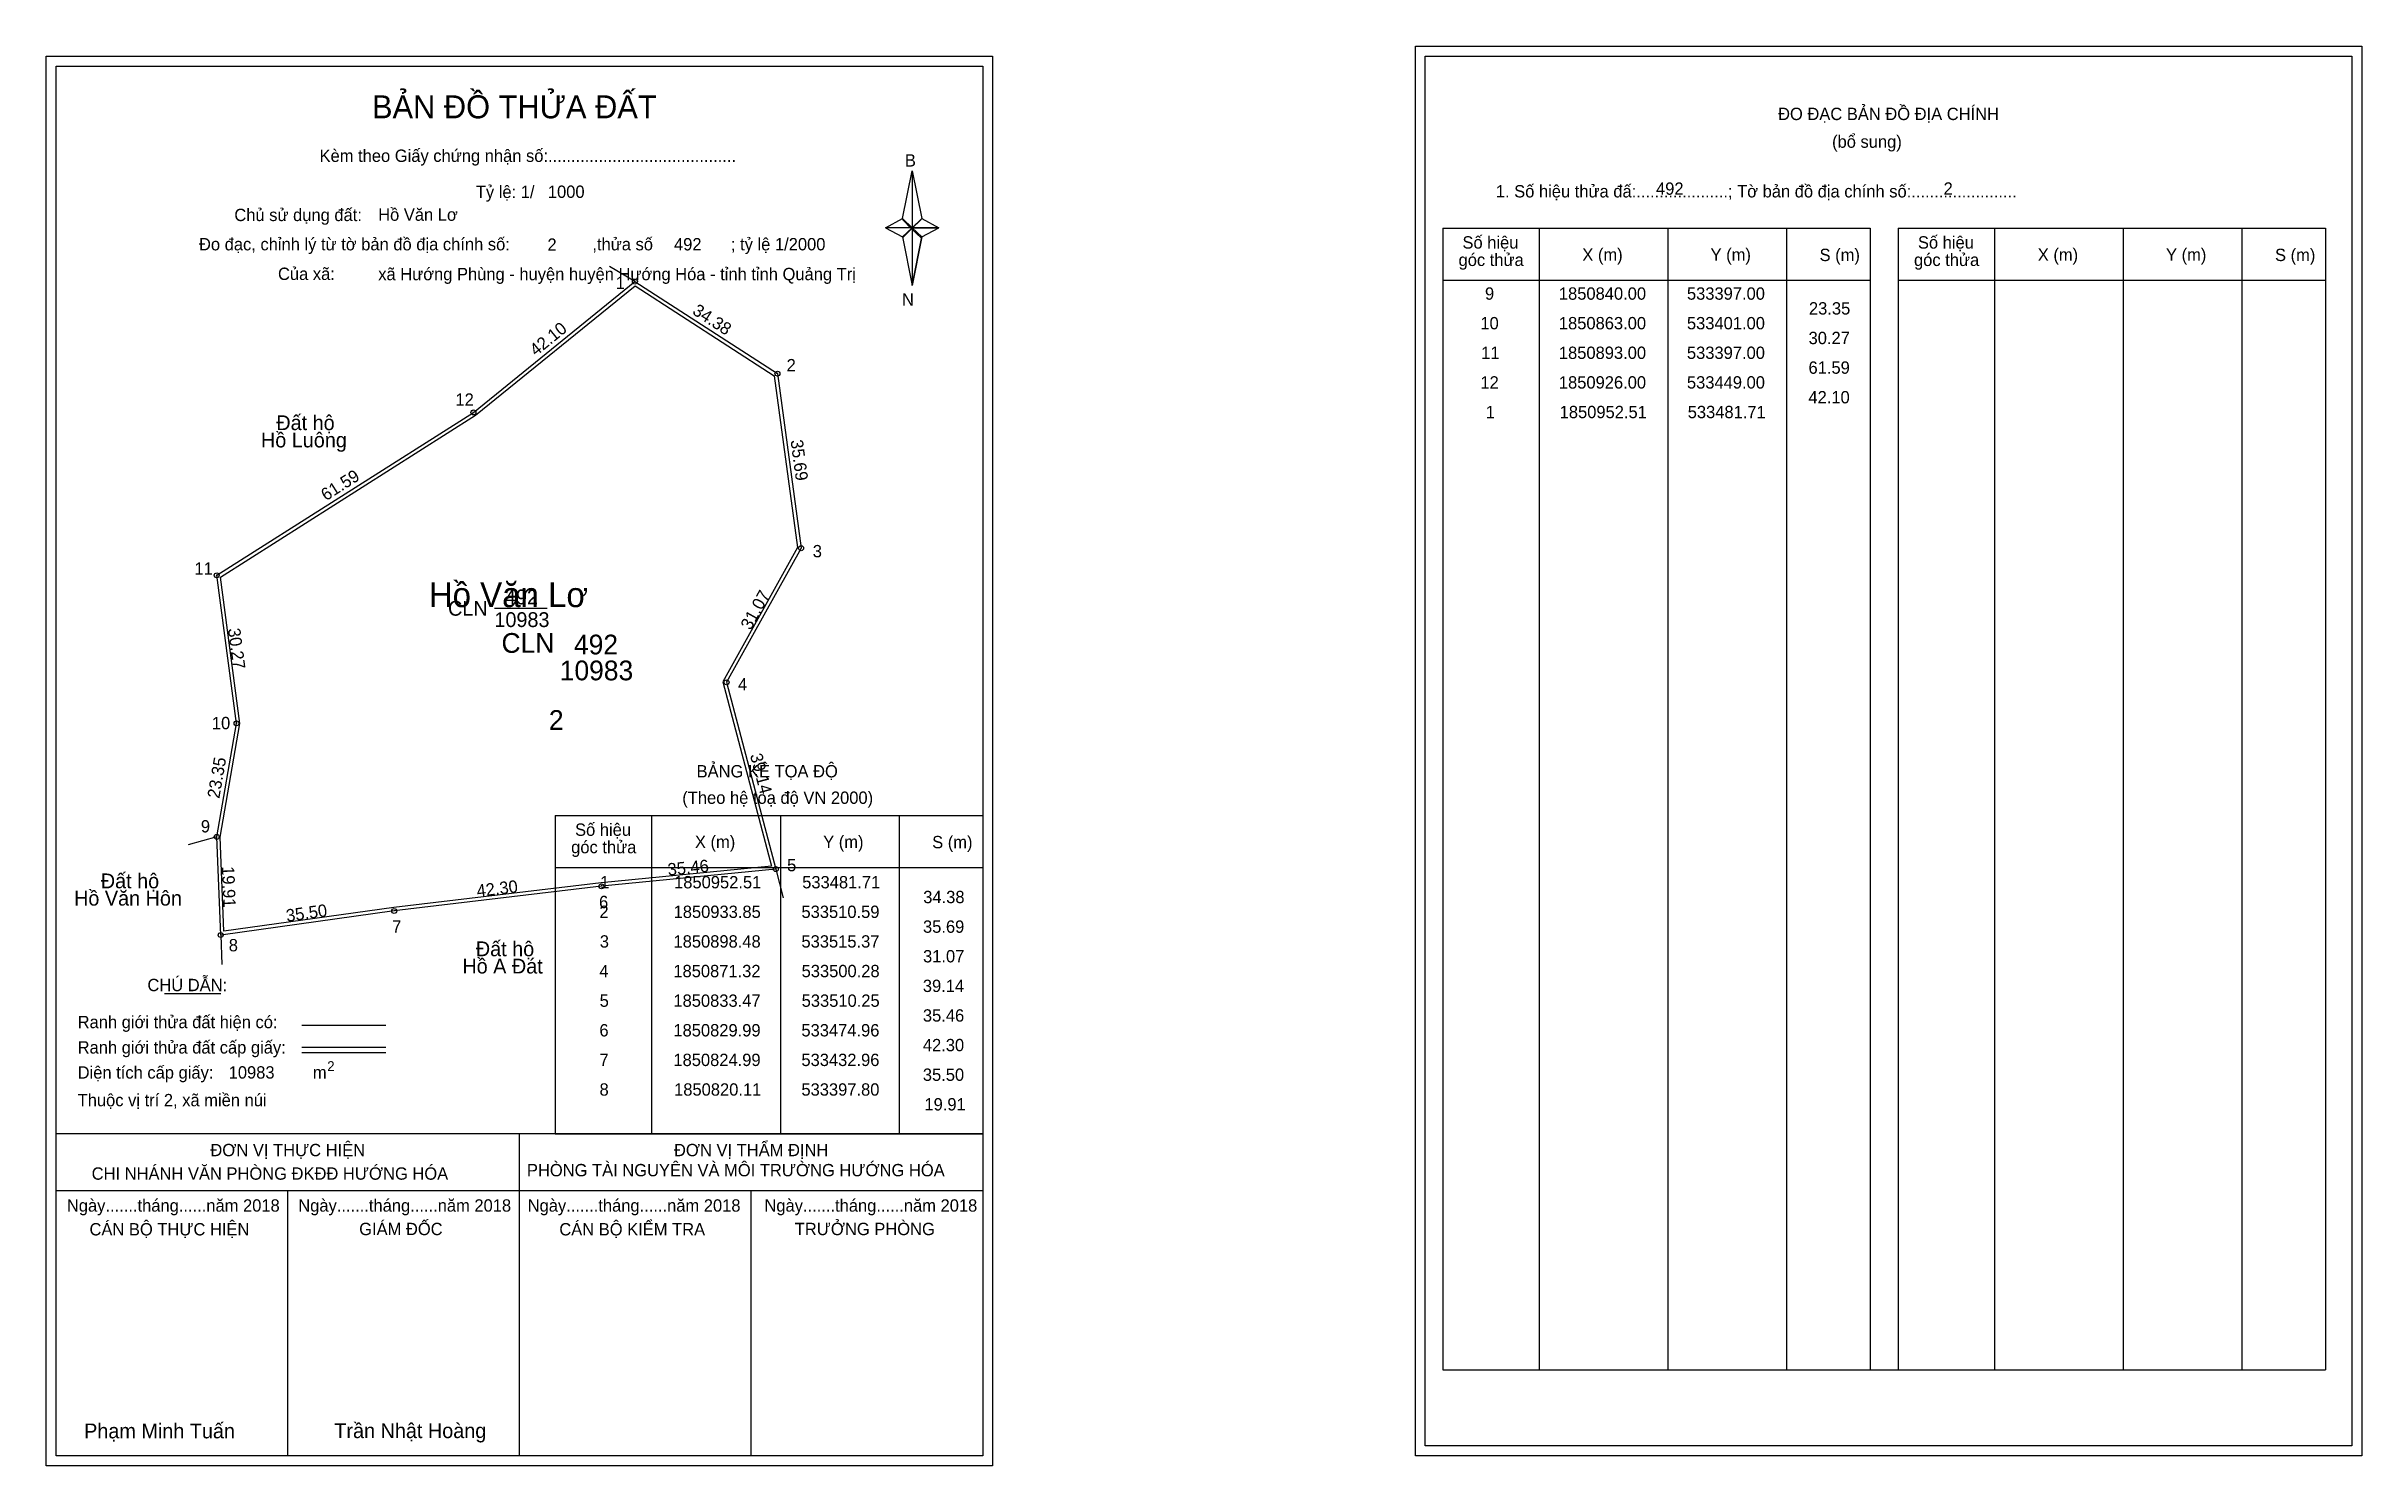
# Model space of a CAD drawing. Extents: x 533362 to 533832, y 1850713 to 1851000.
import ezdxf

# ---------------------------------------------------------------- set-up
doc = ezdxf.new("R2010")
doc.units = 0
for name, color, linetype in [('Level 1', 7, 'Continuous'), ('Level 10', 7, 'Continuous'), ('Level 11', 7, 'Continuous'), ('Level 13', 7, 'Continuous'), ('Level 2', 7, 'Continuous'), ('Level 27', 7, 'Continuous'), ('Level 3', 7, 'Continuous'), ('Level 36', 7, 'Continuous'), ('Level 4', 7, 'Continuous'), ('Level 49', 7, 'Continuous'), ('Level 5', 7, 'Continuous'), ('Level 53', 7, 'Continuous'), ('Level 55', 7, 'Continuous'), ('Level 6', 7, 'Continuous'), ('Level 63', 7, 'Continuous'), ('Level 7', 7, 'Continuous'), ('Level 9', 7, 'Continuous')]:
    doc.layers.add(name, color=color, linetype=linetype)

msp = doc.modelspace()

# ---------------------------------------------------------------- linework, layer by layer
at = {"layer": 'Level 1'}
for p, q in [((533364.48, 1850996.17), (533364.48, 1850996.17)), ((533641.8, 1850998.17), (533641.8, 1850998.17)), ((533535.9, 1850965.29), (533537.87, 1850974.93)), ((533537.87, 1850974.93), (533537.87, 1850963.41)), ((533537.87, 1850974.93), (533539.84, 1850965.29)), ((533532.46, 1850963.41), (533535.9, 1850965.29)), ((533535.9, 1850965.29), (533537.87, 1850963.41)), ((533537.72, 1850963.19), (533535.9, 1850965.07)), ((533537.87, 1850963.41), (533535.9, 1850961.57)), ((533537.72, 1850963.19), (533535.9, 1850961.35)), ((533535.9, 1850961.35), (533537.72, 1850963.19)), ((533539.69, 1850965.07), (533537.72, 1850963.19)), ((533537.72, 1850963.19), (533539.69, 1850965.07)), ((533539.69, 1850961.35), (533537.72, 1850963.19)), ((533539.84, 1850965.29), (533537.87, 1850963.41)), ((533537.87, 1850963.41), (533537.87, 1850951.71)), ((533537.87, 1850963.41), (533543.28, 1850963.41)), ((533537.87, 1850963.41), (533539.84, 1850961.57)), ((533539.84, 1850961.57), (533543.28, 1850963.41)), ((533645.34, 1850963.32), (533731.94, 1850963.32)), ((533664.93, 1850732.05), (533664.93, 1850963.32)), ((533691, 1850732.05), (533691, 1850963.32)), ((533714.97, 1850963.32), (533714.97, 1850732.05)), ((533731.94, 1850963.32), (533731.94, 1850732.05)), ((533737.59, 1850963.32), (533824.2, 1850963.32)), ((533757.18, 1850732.05), (533757.18, 1850963.32)), ((533783.26, 1850732.05), (533783.26, 1850963.32)), ((533807.23, 1850963.32), (533807.23, 1850732.05)), ((533824.2, 1850963.32), (533824.2, 1850732.05)), ((533535.9, 1850961.57), (533537.87, 1850951.71)), ((533539.84, 1850961.57), (533537.87, 1850951.71)), ((533645.34, 1850952.79), (533731.94, 1850952.79)), ((533737.59, 1850952.79), (533824.2, 1850952.79)), ((533465.58, 1850844.35), (533552.18, 1850844.35)), ((533485.17, 1850779.82), (533485.17, 1850844.35)), ((533511.24, 1850779.82), (533511.24, 1850844.35)), ((533535.21, 1850844.35), (533535.21, 1850779.82)), ((533465.58, 1850833.82), (533552.18, 1850833.82)), ((533386.4, 1850808.24), (533397.8, 1850808.24)), ((533414.26, 1850801.83), (533431.28, 1850801.83)), ((533414.26, 1850797.39), (533431.28, 1850797.39)), ((533414.26, 1850796.29), (533431.28, 1850796.29)), ((533471.31, 1850779.82), (533364.48, 1850779.82)), ((533552.18, 1850779.82), (533447.34, 1850779.82)), ((533458.33, 1850714.6), (533458.33, 1850779.82)), ((533465.58, 1850779.82), (533552.18, 1850779.82)), ((533552.18, 1850768.27), (533364.48, 1850768.27)), ((533411.4, 1850714.6), (533411.4, 1850768.27)), ((533505.25, 1850714.6), (533505.25, 1850768.27)), ((533645.34, 1850732.05), (533824.2, 1850732.05)), ((533552.18, 1850714.6), (533552.18, 1850714.6)), ((533829.5, 1850716.6), (533829.5, 1850716.6))]:
    msp.add_line(p, q, dxfattribs=at)
for points in [[(533535.9, 1850965.29), (533537.87, 1850974.93), (533537.87, 1850963.41)], [(533532.46, 1850963.41), (533535.9, 1850961.57), (533537.87, 1850963.41)], [(533537.87, 1850963.41), (533539.84, 1850965.29), (533543.28, 1850963.41)], [(533537.87, 1850963.41), (533537.87, 1850951.71), (533539.84, 1850961.57)]]:
    msp.add_lwpolyline(points, close=True, dxfattribs=at)
at = {"layer": 'Level 10'}
msp.add_line((533449, 1850926), (533481.71, 1850952.51), dxfattribs=at)
for points in [[(533397.8, 1850820.11), (533397, 1850840), (533401, 1850863), (533397, 1850893), (533449, 1850926), (533481.71, 1850952.51), (533510.59, 1850933.85), (533515.37, 1850898.48), (533500.28, 1850871.32), (533510.25, 1850833.47), (533474.96, 1850829.99), (533432.96, 1850824.99)], [(533398.47, 1850820.91), (533397.7, 1850839.95), (533401.71, 1850862.99), (533397.75, 1850892.65), (533449.41, 1850925.43), (533481.76, 1850951.65), (533509.94, 1850933.44), (533514.65, 1850898.62), (533499.53, 1850871.41), (533509.36, 1850834.09), (533474.88, 1850830.69), (533432.87, 1850825.68)]]:
    msp.add_lwpolyline(points, close=True, dxfattribs=at)
at = {"layer": 'Level 11'}
for centre in [(533481.71, 1850952.51), (533510.59, 1850933.85), (533449, 1850926), (533515.37, 1850898.48), (533397, 1850893), (533500.28, 1850871.32), (533401, 1850863), (533397, 1850840), (533474.96, 1850829.99), (533510.25, 1850833.47), (533432.96, 1850824.99), (533397.8, 1850820.11), (533397.8, 1850820.11)]:
    msp.add_circle(centre, 0.5, dxfattribs=at)
at = {"layer": 'Level 27'}
for p, q in [((533481.71, 1850952.51), (533476.56, 1850955.58)), ((533397, 1850840), (533391.22, 1850838.4)), ((533510.25, 1850833.47), (533511.75, 1850827.66)), ((533397.8, 1850820.11), (533398.03, 1850814.11))]:
    msp.add_line(p, q, dxfattribs=at)
at = {"layer": 'Level 3'}
for p, q in [((533645.34, 1850963.32), (533645.34, 1850732.05)), ((533737.59, 1850963.32), (533737.59, 1850732.05)), ((533465.58, 1850844.35), (533465.58, 1850779.82))]:
    msp.add_line(p, q, dxfattribs=at)
at = {"layer": 'Level 63'}
for points in [[(533639.81, 1851000.17), (533831.51, 1851000.17), (533831.51, 1850714.6), (533639.81, 1850714.6)], [(533362.48, 1850998.17), (533554.18, 1850998.17), (533554.18, 1850712.6), (533362.48, 1850712.6)], [(533364.48, 1850996.17), (533552.18, 1850996.17), (533552.18, 1850714.6), (533364.48, 1850714.6)], [(533641.81, 1850998.17), (533829.51, 1850998.17), (533829.51, 1850716.6), (533641.81, 1850716.6)]]:
    msp.add_lwpolyline(points, close=True, dxfattribs=at)
at = {"layer": 'Level 9'}
msp.add_line((533453.25, 1850886.31), (533463.97, 1850886.31), dxfattribs=at)

# ---------------------------------------------------------------- texts
at = {"layer": 'Level 1'}
for s, height, p in [('BẢN ĐỒ THỬA ĐẤT', 4.6657, (533428.45, 1850985.58)), ('ĐO ĐẠC BẢN ĐỒ ĐỊA CHÍNH', 2.5, (533713.28, 1850985.23)), ('(bổ sung)', 2.5, (533724.22, 1850979.61)), ('Kèm theo Giấy chứng nhận số:.........................................', 2.5, (533417.83, 1850976.75)), ('B', 2.5, (533536.41, 1850975.81)), ('1. Số hiệu thửa đấ:....................; Tờ bản đồ địa chính số:.......................', 2.5, (533656.11, 1850969.55)), ('Chủ sử dụng đất:', 2.5, (533400.57, 1850964.76)), ('Số hiệu', 2.5, (533649.35, 1850959.19)), ('Số hiệu', 2.5, (533741.61, 1850959.19)), ('Đo đạc, chỉnh lý từ tờ bản đồ địa chính số:                  ,thửa số                 ; tỷ lệ 1/2000', 2.5, (533393.41, 1850958.83)), ('góc thửa', 2.5, (533648.56, 1850955.66)), ('X (m)', 2.5, (533673.63, 1850956.71)), ('Y (m)', 2.5, (533699.61, 1850956.71)), ('S (m)', 2.5, (533721.69, 1850956.66)), ('góc thửa', 2.5, (533740.82, 1850955.66)), ('X (m)', 2.5, (533765.89, 1850956.71)), ('Y (m)', 2.5, (533791.87, 1850956.71)), ('S (m)', 2.5, (533813.95, 1850956.66)), ('Của xã:', 2.5, (533409.41, 1850952.83)), ('N', 2.5, (533535.81, 1850947.64)), ('BẢNG KÊ TỌA ĐỘ', 2.5, (533494.21, 1850852.05)), ('(Theo hệ toạ độ VN 2000)', 2.5, (533491.31, 1850846.69)), ('Số hiệu', 2.5, (533469.59, 1850840.21)), ('X (m)', 2.5, (533493.87, 1850837.74)), ('Y (m)', 2.5, (533519.85, 1850837.74)), ('S (m)', 2.5, (533541.93, 1850837.69)), ('góc thửa', 2.5, (533468.8, 1850836.68)), ('CHÚ DẪN:', 2.5, (533382.96, 1850808.74)), ('Ranh giới thửa đất hiện có:', 2.5, (533368.83, 1850801.24)), ('Ranh giới thửa đất cấp giấy:', 2.5, (533368.83, 1850796.1)), ('Diện tích cấp giấy:', 2.5, (533368.83, 1850791.02)), ('m', 2.5, (533416.48, 1850791.04)), ('2', 2, (533419.38, 1850792.55)), ('Thuộc vị trí 2, xã miền núi', 2.5, (533368.83, 1850785.42)), ('ĐƠN VỊ THỰC HIỆN', 2.5, (533395.71, 1850775.3)), ('PHÒNG TÀI NGUYÊN VÀ MÔI TRƯỜNG HƯỚNG HÓA', 2.5, (533459.84, 1850771.23)), ('ĐƠN VỊ THẨM ĐỊNH', 2.5, (533489.62, 1850775.3)), ('CHI NHÁNH VĂN PHÒNG ĐKĐĐ HƯỚNG HÓA', 2.5, (533371.67, 1850770.54)), ('Ngày.......tháng......năm 2018', 2.5, (533366.65, 1850764.07)), ('Ngày.......tháng......năm 2018', 2.5, (533413.52, 1850764.07)), ('Ngày.......tháng......năm 2018', 2.5, (533459.99, 1850764.07)), ('Ngày.......tháng......năm 2018', 2.5, (533507.95, 1850764.07)), ('CÁN BỘ THỰC HIỆN', 2.5, (533371.23, 1850759.25)), ('GIÁM ĐỐC', 2.5, (533425.86, 1850759.31)), ('CÁN BỘ KIỂM TRA', 2.5, (533466.4, 1850759.25)), ('TRƯỞNG PHÒNG', 2.5, (533514.09, 1850759.31)), ('Phạm Minh Tuấn', 3, (533370.14, 1850718.14)), ('Trần Nhật Hoàng', 3, (533420.83, 1850718.19))]:
    msp.add_text(s, height=height, dxfattribs=at).set_placement(p)
at = {"layer": 'Level 11'}
msp.add_text('Tỷ lệ: 1/', height=2.5, dxfattribs=at).set_placement((533449.49, 1850969.44))
at = {"layer": 'Level 13'}
for s, p in [('CLN', (533443.86, 1850884.81)), ('492', (533455.38, 1850887.11)), ('10983', (533453.25, 1850882.51))]:
    msp.add_text(s, height=3, dxfattribs=at).set_placement(p)
at = {"layer": 'Level 2'}
msp.add_text('Hồ Văn Lơ', height=5, dxfattribs=at).set_placement((533439.96, 1850886.55))
at = {"layer": 'Level 3'}
msp.add_text('CLN', height=4, dxfattribs=at).set_placement((533454.69, 1850877.29))
at = {"layer": 'Level 36'}
for s, p in [('Đất hộ', (533409.07, 1850922.41)), ('Hồ Luông', (533405.96, 1850918.91)), ('Đất hộ', (533373.52, 1850829.58)), ('Hồ Văn Hôn', (533368.1, 1850826.08)), ('Đất hộ', (533449.49, 1850815.82)), ('Hồ A Đát', (533446.76, 1850812.32))]:
    msp.add_text(s, height=3, dxfattribs=at).set_placement(p)
at = {"layer": 'Level 4'}
msp.add_text('492', height=4, dxfattribs=at).set_placement((533469.37, 1850876.97))
at = {"layer": 'Level 49'}
for s, rotation, p in [('34.38', 327.1326, (533493.18, 1850946.05)), ('42.10', 39.0232, (533461.67, 1850937.3)), ('35.69', 277.6965, (533513.23, 1850920.31)), ('61.59', 32.3998, (533419.13, 1850907.99)), ('31.07', 60.9436, (533505.15, 1850881.73)), ('30.27', 277.5946, (533399.25, 1850882.14)), ('23.35', 80.1342, (533397.52, 1850847.66)), ('39.14', 284.757, (533505, 1850856.56)), ('35.46', 5.6318, (533488.46, 1850832.13)), ('19.91', 272.3033, (533398.04, 1850834.01)), ('42.30', 6.789, (533449.8, 1850827.8)), ('35.50', 7.9018, (533411.22, 1850822.78))]:
    msp.add_text(s, height=2.5, rotation=rotation, dxfattribs=at).set_placement(p)
at = {"layer": 'Level 5'}
msp.add_text('10983', height=4, dxfattribs=at).set_placement((533466.49, 1850871.72))
at = {"layer": 'Level 53'}
for s, p in [('9', (533653.91, 1850948.83)), ('1850840.00', (533668.88, 1850948.83)), ('533397.00', (533694.82, 1850948.83)), ('23.35', (533719.54, 1850945.83)), ('10', (533652.98, 1850942.83)), ('1850863.00', (533668.88, 1850942.83)), ('533401.00', (533694.82, 1850942.83)), ('11', (533653.14, 1850936.83)), ('1850893.00', (533668.88, 1850936.83)), ('533397.00', (533694.82, 1850936.83)), ('30.27', (533719.46, 1850939.83)), ('61.59', (533719.45, 1850933.83)), ('12', (533652.99, 1850930.83)), ('1850926.00', (533668.88, 1850930.83)), ('533449.00', (533694.82, 1850930.83)), ('42.10', (533719.43, 1850927.83)), ('1', (533654.06, 1850924.83)), ('1850952.51', (533669.04, 1850924.83)), ('533481.71', (533694.98, 1850924.83)), ('1', (533474.67, 1850829.57)), ('1850952.51', (533489.65, 1850829.57)), ('533481.71', (533515.6, 1850829.57)), ('2', (533474.52, 1850823.57)), ('1850933.85', (533489.55, 1850823.57)), ('533510.59', (533515.45, 1850823.57)), ('34.38', (533540.12, 1850826.57)), ('35.69', (533540.07, 1850820.57)), ('3', (533474.6, 1850817.57)), ('1850898.48', (533489.53, 1850817.57)), ('533515.37', (533515.45, 1850817.57)), ('31.07', (533540.08, 1850814.57)), ('4', (533474.51, 1850811.57)), ('1850871.32', (533489.5, 1850811.57)), ('533500.28', (533515.48, 1850811.57)), ('5', (533474.57, 1850805.57)), ('1850833.47', (533489.51, 1850805.57)), ('533510.25', (533515.49, 1850805.57)), ('39.14', (533540.04, 1850808.57)), ('35.46', (533540.05, 1850802.57)), ('6', (533474.52, 1850799.57)), ('1850829.99', (533489.51, 1850799.57)), ('533474.96', (533515.44, 1850799.57)), ('42.30', (533540.04, 1850796.57)), ('7', (533474.53, 1850793.57)), ('1850824.99', (533489.51, 1850793.57)), ('533432.96', (533515.44, 1850793.57)), ('35.50', (533540.04, 1850790.57)), ('8', (533474.55, 1850787.57)), ('1850820.11', (533489.65, 1850787.57)), ('533397.80', (533515.44, 1850787.57)), ('19.91', (533540.36, 1850784.57))]:
    msp.add_text(s, height=2.5, dxfattribs=at).set_placement(p)
at = {"layer": 'Level 55'}
for s, height, p in [('427', 0.11, (533481.59, 1850952.4)), ('1', 0.4, (533481.6, 1850952.51)), ('0', 0.11, (533481.67, 1850952.4)), ('0', 0.11, (533481.67, 1850952.4)), ('2', 0.4, (533510.45, 1850933.85)), ('0', 0.11, (533510.55, 1850933.74)), ('0', 0.11, (533510.55, 1850933.74)), ('12', 0.4, (533448.72, 1850926)), ('427', 0.11, (533448.88, 1850925.89)), ('3', 0.4, (533515.25, 1850898.48)), ('0', 0.11, (533515.33, 1850898.37)), ('0', 0.11, (533515.33, 1850898.37)), ('11', 0.4, (533396.74, 1850893)), ('427', 0.11, (533396.88, 1850892.89)), ('4', 0.4, (533500.14, 1850871.32)), ('0', 0.11, (533500.24, 1850871.21)), ('0', 0.11, (533500.24, 1850871.21)), ('10', 0.4, (533400.72, 1850863)), ('427', 0.11, (533400.88, 1850862.89)), ('434', 0.11, (533396.88, 1850839.89)), ('9', 0.4, (533396.86, 1850840)), ('427', 0.11, (533396.88, 1850839.89)), ('6', 0.4, (533474.82, 1850829.99)), ('5', 0.4, (533510.12, 1850833.47)), ('493', 0.11, (533510.13, 1850833.36)), ('493', 0.11, (533510.13, 1850833.36)), ('0', 0.11, (533510.21, 1850833.36)), ('0', 0.11, (533510.21, 1850833.36)), ('493', 0.11, (533474.84, 1850829.88)), ('493', 0.11, (533474.84, 1850829.88)), ('7', 0.4, (533432.83, 1850824.99)), ('493', 0.11, (533432.84, 1850824.88)), ('493', 0.11, (533432.84, 1850824.88)), ('434', 0.11, (533397.68, 1850820)), ('8', 0.4, (533397.67, 1850820.11)), ('493', 0.11, (533397.68, 1850820)), ('493', 0.11, (533397.68, 1850820))]:
    msp.add_text(s, height=height, dxfattribs=at).set_placement(p)
at = {"layer": 'Level 6'}
for s, p in [('1000', (533464.08, 1850969.46)), ('492', (533688.56, 1850970.09)), ('2', (533746.81, 1850970.11)), ('Hồ Văn Lơ', (533429.7, 1850964.82)), ('2', (533464, 1850958.74)), ('492', (533489.63, 1850958.82)), ('xã Hướng Phùng - huyện huyện Hướng Hóa - tỉnh tỉnh Quảng Trị', (533429.72, 1850952.78)), ('10983', (533399.42, 1850791.03))]:
    msp.add_text(s, height=2.5, dxfattribs=at).set_placement(p)
at = {"layer": 'Level 7'}
msp.add_text('2', height=4, dxfattribs=at).set_placement((533464.29, 1850861.68))
at = {"layer": 'Level 9'}
for s, p in [('1', (533477.82, 1850951.03)), ('2', (533512.44, 1850934.32)), ('12', (533445.36, 1850927.35)), ('3', (533517.74, 1850896.64)), ('11', (533392.48, 1850893.1)), ('4', (533502.6, 1850869.67)), ('10', (533396.02, 1850861.81)), ('9', (533393.79, 1850840.9)), ('5', (533512.54, 1850833.03)), ('6', (533474.45, 1850825.56)), ('7', (533432.53, 1850820.57)), ('8', (533399.44, 1850816.81))]:
    msp.add_text(s, height=2.5, dxfattribs=at).set_placement(p)

doc.saveas('drawing.dxf')
